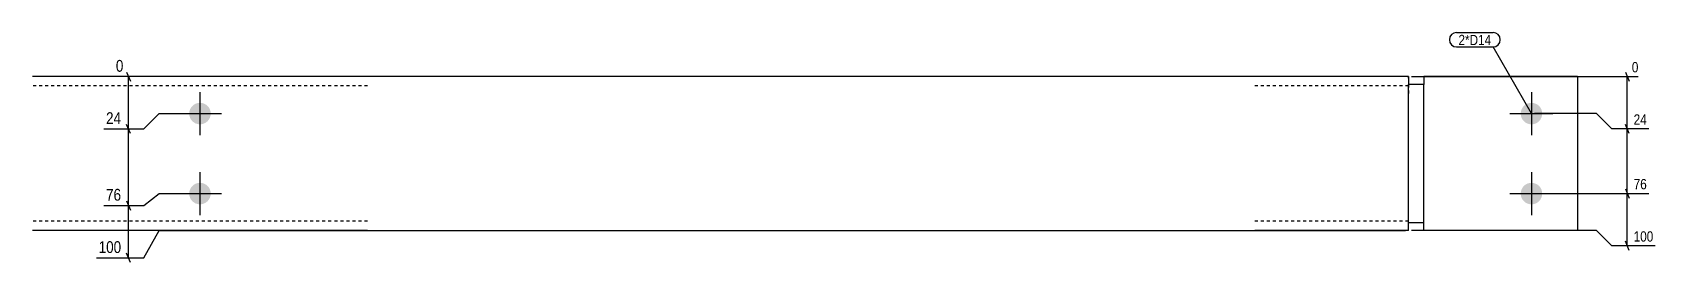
# Model space of a CAD drawing. Header units: millimetres. Extents: x 5 to 25061, y 5 to 1102.
# Drawn here: x 15060 to 16116, y 17 to 167 of the extents above; entities that cross this region are included whole.
import ezdxf

# ---------------------------------------------------------------- set-up
doc = ezdxf.new("R2010")
doc.units = ezdxf.units.MM
doc.linetypes.add('DXK_LINE_DOT2', pattern=[3.9198, 1.9599, -1.9599])
for name, color, linetype in [('MÅLSÆTNING', 7, 'Continuous'), ('STÅL', 7, 'Continuous'), ('TEKST', 7, 'Continuous')]:
    doc.layers.add(name, color=color, linetype=linetype)
doc.styles.add('Arial Narrow', font='ARIALN.TTF', dxfattribs={"height": 0.2})

msp = doc.modelspace()

# ---------------------------------------------------------------- hatches: boundary and pattern name
at = {"layer": 'STÅL', "linetype": 'Continuous'}
for points in [[(15168.9, 120.8, -1), (15168.9, 106.8, -1)], [(16035.3, 120.8, -1), (16035.3, 106.8, -1)], [(15168.9, 68.8, -1), (15168.9, 54.8, -1)], [(16035.3, 68.8, -1), (16035.3, 54.8, -1)]]:
    msp.add_hatch(color=96, dxfattribs=at).paths.add_polyline_path(points)

# ---------------------------------------------------------------- linework, layer by layer
at = {"layer": 'MÅLSÆTNING', "color": 7, "linetype": 'Continuous'}
for p, q in [((15953.3, 137.8), (15114.2, 137.8)), ((15121.2, 140.8), (15123.6, 134.8)), ((15122.4, 103.8), (15122.4, 137.8)), ((15957.3, 137.8), (16104.8, 137.8)), ((16096.4, 140.8), (16098.8, 134.8)), ((15123.6, 100.8), (15121.2, 106.8)), ((15123.6, 100.8), (15121.2, 106.8)), ((15132.4, 103.8), (15142.4, 113.8)), ((15132.4, 103.8), (15142.4, 113.8)), ((15142.4, 113.8), (15166.9, 113.8)), ((15142.4, 113.8), (15166.9, 113.8)), ((16077.6, 113.8), (16037.3, 113.8)), ((16077.6, 113.8), (16037.3, 113.8)), ((16087.6, 103.8), (16077.6, 113.8)), ((16087.6, 103.8), (16077.6, 113.8)), ((16098.8, 100.8), (16096.4, 106.8)), ((15106.4, 103.8), (15132.4, 103.8)), ((15106.4, 103.8), (15132.4, 103.8)), ((15122.4, 54), (15122.4, 103.8)), ((16111.6, 103.8), (16087.6, 103.8)), ((16097.6, 61.8), (16097.6, 103.8)), ((16096.4, 64.8), (16098.8, 58.8)), ((16096.4, 64.8), (16098.8, 58.8)), ((15106.4, 54), (15132.4, 54)), ((15106.4, 54), (15132.4, 54)), ((15121.2, 57), (15123.6, 51)), ((15121.2, 57), (15123.6, 51)), ((15122.4, 20), (15122.4, 54)), ((15132.4, 54), (15142.4, 61.8)), ((15132.4, 54), (15142.4, 61.8)), ((15142.4, 61.8), (15166.9, 61.8)), ((15142.4, 61.8), (15166.9, 61.8)), ((16037.3, 61.8), (16111.6, 61.8)), ((16037.3, 61.8), (16111.6, 61.8)), ((16097.6, 27.8), (16097.6, 61.8)), ((15132.4, 20), (15142.4, 37.8)), ((15142.4, 37.8), (15953.3, 37.8)), ((16077.6, 37.8), (15957.3, 37.8)), ((16087.6, 27.8), (16077.6, 37.8)), ((15123.6, 17), (15121.2, 23)), ((16115.9, 27.8), (16087.6, 27.8)), ((16098.8, 24.8), (16096.4, 30.8)), ((15101.5, 20), (15132.4, 20))]:
    msp.add_line(p, q, dxfattribs=at)
at = {"layer": 'STÅL', "color": 2, "linetype": 'Continuous'}
for p, q in [((15277.9, 137.8), (15059.9, 137.8)), ((15955.3, 137.8), (15855.3, 137.8)), ((15955.3, 137.8), (15955.3, 136.9)), ((15965.3, 137.8), (15965.3, 132.8)), ((16065.3, 137.8), (15965.3, 137.8)), ((16065.3, 137.8), (16065.3, 37.8)), ((15955.3, 136.9), (15955.3, 132.8)), ((15965.3, 132.8), (15955.3, 132.8)), ((15955.3, 42.8), (15955.3, 132.8)), ((15965.3, 42.8), (15965.3, 132.8)), ((15955.3, 37.8), (15955.3, 42.8)), ((15965.3, 42.8), (15955.3, 42.8)), ((15965.3, 37.8), (15965.3, 42.8)), ((15277.9, 37.8), (15059.9, 37.8)), ((15955.3, 37.8), (15855.3, 37.8)), ((16065.3, 37.8), (15965.3, 37.8))]:
    msp.add_line(p, q, dxfattribs=at)
at = {"layer": 'STÅL', "color": 7, "linetype": 'DXK_LINE_DOT2'}
for p, q in [((15955.3, 136.9), (15955.3, 137.8)), ((15277.9, 131.8), (15059.9, 131.8)), ((15955.3, 131.8), (15855.3, 131.8)), ((15955.3, 132.8), (15955.3, 125.8)), ((15965.3, 42.8), (15965.3, 132.8)), ((15955.3, 42.8), (15955.3, 125.8)), ((15277.9, 43.8), (15059.9, 43.8)), ((15955.3, 43.8), (15855.3, 43.8))]:
    msp.add_line(p, q, dxfattribs=at)
at = {"layer": 'STÅL', "color": 96, "linetype": 'Continuous'}
for p, q in [((15168.9, 127.8), (15168.9, 99.8)), ((16035.3, 127.8), (16035.3, 99.8)), ((15154.9, 113.8), (15182.9, 113.8)), ((16021.3, 113.8), (16049.3, 113.8)), ((15168.9, 75.8), (15168.9, 47.8)), ((16035.3, 75.8), (16035.3, 47.8)), ((15154.9, 61.8), (15182.9, 61.8)), ((16021.3, 61.8), (16049.3, 61.8))]:
    msp.add_line(p, q, dxfattribs=at)

# ---------------------------------------------------------------- wipeouts: each hides what was drawn before it
at = {"color": 0}
msp.add_wipeout([(16009.1, 158.3), (16009.1, 165.3), (15987.8, 165.3), (15987.8, 158.3)], dxfattribs=at).dxf.layer = 'TEKST'

# ---------------------------------------------------------------- next in the draw order: wipeouts: each hides what was drawn before it
at = {"color": 0, "linetype": 'Continuous'}
for points in [[(15120.6, 139.4), (15120.6, 150.6), (15112.6, 150.6), (15112.6, 139.4)], [(15119.2, 105.4), (15119.2, 116.6), (15106.2, 116.6), (15106.2, 105.4)], [(16111.8, 105.2), (16111.8, 115), (16100.4, 115), (16100.4, 105.2)], [(15119.2, 55.6), (15119.2, 66.8), (15106.2, 66.8), (15106.2, 55.6)], [(16111.8, 63.2), (16111.8, 73), (16100.4, 73), (16100.4, 63.2)], [(15119.2, 21.6), (15119.2, 32.8), (15101.4, 32.8), (15101.4, 21.6)], [(16116, 29.2), (16116, 39), (16100.4, 39), (16100.4, 29.2)]]:
    msp.add_wipeout(points, dxfattribs=at).dxf.layer = 'MÅLSÆTNING'
at = {"color": 0}
msp.add_wipeout([(16009.1, 158.3), (16009.1, 165.3), (15987.8, 165.3), (15987.8, 158.3)], dxfattribs=at).dxf.layer = 'TEKST'

# ---------------------------------------------------------------- next in the draw order: linework, layer by layer
at = {"layer": 'MÅLSÆTNING', "color": 7, "linetype": 'Continuous'}
for p, q in [((16097.6, 103.8), (16097.6, 137.8)), ((16098.8, 100.8), (16096.4, 106.8)), ((16111.6, 103.8), (16087.6, 103.8))]:
    msp.add_line(p, q, dxfattribs=at)
at = {"layer": 'TEKST', "color": 7, "linetype": 'Continuous'}
for p, q in [((15986.6, 166.5), (16010.3, 166.5)), ((15986.6, 157.1), (16010.3, 157.1)), ((16035.3, 113.8), (16010.3, 157.1))]:
    msp.add_line(p, q, dxfattribs=at)
for centre, start, end in [((15986.6, 161.8), 90, 270), ((16010.3, 161.8), 270, 90)]:
    msp.add_arc(centre, 4.7, start, end, dxfattribs=at)

# ---------------------------------------------------------------- next in the draw order: texts
at = {"layer": 'MÅLSÆTNING', "color": 3, "linetype": 'Continuous', "style": 'Arial Narrow'}
for s, height, p in [('0', 7.64, (15114.2, 141)), ('24', 7.64, (15107.8, 107)), ('24', 6.68, (16101.8, 106.6)), ('76', 7.64, (15107.8, 57.2)), ('76', 6.68, (16101.8, 64.6)), ('100', 6.68, (16101.8, 30.6)), ('100', 7.64, (15103, 23.2))]:
    msp.add_text(s, height=height, dxfattribs=at).set_placement(p)
at = {"layer": 'TEKST', "color": 3, "style": 'Arial Narrow'}
msp.add_text('2*D14', height=6.68, dxfattribs=at).set_placement((15987.8, 158.3))

# ---------------------------------------------------------------- next in the draw order: wipeouts: each hides what was drawn before it
at = {"color": 0, "linetype": 'Continuous'}
msp.add_wipeout([(16106.2, 139.2), (16106.2, 149), (16099.2, 149), (16099.2, 139.2)], dxfattribs=at).dxf.layer = 'MÅLSÆTNING'

# ---------------------------------------------------------------- next in the draw order: texts
at = {"layer": 'MÅLSÆTNING', "color": 3, "linetype": 'Continuous', "style": 'Arial Narrow'}
msp.add_text('0', height=6.68, dxfattribs=at).set_placement((16100.6, 140.6))

doc.saveas('drawing.dxf')
